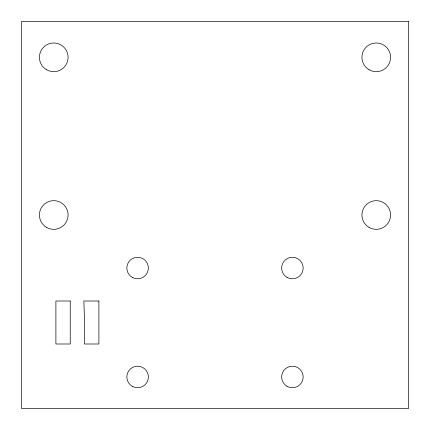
<?xml version="1.0" encoding="UTF-8"?>
<svg xmlns="http://www.w3.org/2000/svg" width="430" height="430" viewBox="0 0 430 430"><rect width="100%" height="100%" fill="white"/><g stroke="black" fill="none" stroke-linecap="round" stroke-linejoin="round"><path stroke-width="0.64" d="M408.5 21.5L21.5 21.5L21.5 408.5L408.5 408.5L408.5 21.5M70.235 301L55.9 301L55.9 344L70.235 344L70.235 301M98.9 301L83.85 301L84.565 322.5L84.565 344L98.9 344L98.9 301M369.085 227.411A14.335 14.335 0 0 0 390.585 215A14.335 14.335 0 0 0 369.085 202.589A14.335 14.335 0 0 0 369.085 227.411M46.585 227.411A14.335 14.335 0 0 0 68.085 215A14.335 14.335 0 0 0 46.585 202.589A14.335 14.335 0 0 0 46.585 227.411M132.225 386.274A10.75 10.75 0 0 0 148.35 376.965A10.75 10.75 0 0 0 132.225 367.655A10.75 10.75 0 0 0 132.225 386.274M369.085 69.746A14.335 14.335 0 0 0 390.585 57.335A14.335 14.335 0 0 0 369.085 44.919A14.335 14.335 0 0 0 369.085 69.746M132.225 277.345A10.75 10.75 0 0 0 148.35 268.035A10.75 10.75 0 0 0 132.225 258.726A10.75 10.75 0 0 0 132.225 277.345M287.025 386.274A10.75 10.75 0 0 0 303.15 376.965A10.75 10.75 0 0 0 287.025 367.655A10.75 10.75 0 0 0 287.025 386.274M287.025 277.345A10.75 10.75 0 0 0 303.15 268.035A10.75 10.75 0 0 0 287.025 258.726A10.75 10.75 0 0 0 287.025 277.345M46.585 69.746A14.335 14.335 0 0 0 68.085 57.335A14.335 14.335 0 0 0 46.585 44.919A14.335 14.335 0 0 0 46.585 69.746"/></g></svg>
